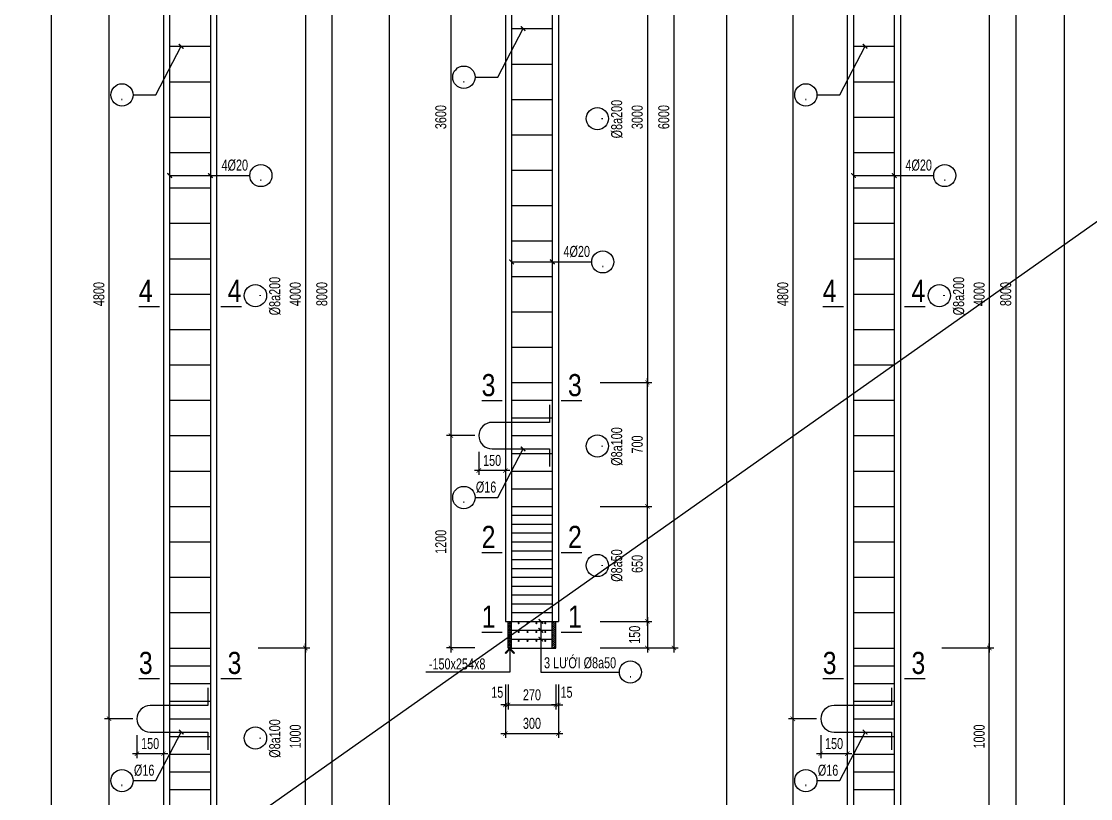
# Model space of a CAD drawing. Extents: x -24357 to 91799, y -17201 to -2351.
# Drawn here: x 31722 to 37761, y -11265 to -6873 of the extents above; entities that cross this region are included whole.
import ezdxf
from ezdxf.enums import TextEntityAlignment as Align

# ---------------------------------------------------------------- set-up
doc = ezdxf.new("R2010")
doc.units = 0
doc.header["$LTSCALE"] = 500
doc.header["$MEASUREMENT"] = 0
doc.header["$PDMODE"] = 3
doc.layers.get('0').update_dxf_attribs({"linetype": 'CONTINUOUS'})
doc.layers.get('DEFPOINTS').update_dxf_attribs({"linetype": 'CONTINUOUS'})
for name, color, linetype in [('CDC.02.DIM', 1, 'CONTINUOUS'), ('CDC.03.BORDER', 3, 'CONTINUOUS'), ('CDC.05.STEEL', 4, 'CONTINUOUS'), ('CDC.06.TEXT', 2, 'CONTINUOUS'), ('CDC.10.HATCH', 251, 'CONTINUOUS'), ('CDC.11.NOTE', 8, 'CONTINUOUS'), ('CDC.15.NOPLOT', 87, 'CONTINUOUS')]:
    doc.layers.add(name, color=color, linetype=linetype)
doc.layers.add('KCS_Plotter', color=11, linetype='CONTINUOUS', plot=False)
doc.styles.add('ARIAL', font='arial.ttf', dxfattribs={"width": 0.7})
doc.dimstyles.new('DIM25', dxfattribs={"dimscale": 25, "dimtxt": 2.5, "dimasz": 1, "dimexe": 1, "dimexo": 0, "dimgap": 1, "dimtad": 1, "dimdec": 0, "dimzin": 0, "dimdsep": 46, "dimtxsty": 'ARIAL', "dimblk": 'ARCHTICK', "dimcen": 0, "dimdle": 1, "dimclrd": 1, "dimclre": 1, "dimclrt": 2, "dimadec": 0, "dimazin": 0, "dimtfac": 1, "dimtdec": 0, "dimtix": 1, "dimtmove": 2, "dimatfit": 3, "dimldrblk": 'ARCHTICK', "dimfxl": 1, "dimtolj": 1, "dimtzin": 0, "dimarcsym": 0})

# ---------------------------------------------------------------- blocks, each defined once
blk = doc.blocks.new('_ArchTick')
at = {"color": 0, "linetype": 'ByBlock', "const_width": 0.15}
blk.add_lwpolyline([(-0.5, -0.5), (0.5, 0.5)], dxfattribs=at)
blk = doc.blocks.new('*D87')
at = {"layer": 'CDC.02.DIM', "color": 1, "lineweight": -2, "transparency": 16777216}
for p, q in [((36921.6, -10414.2), (37213.9, -10414.2)), ((37188.9, -11439.2), (37188.9, -10389.2)), ((36921.6, -11414.2), (37213.9, -11414.2))]:
    blk.add_line(p, q, dxfattribs=at)
at = {"layer": 'DEFPOINTS', "color": 0, "transparency": 16777216}
for p in [(36921.6, -10414.2), (37188.9, -10414.2), (36921.6, -11414.2)]:
    blk.add_point(p, dxfattribs=at)
at = {"layer": 'CDC.02.DIM', "color": 1, "lineweight": -2, "transparency": 16777216, "xscale": 25, "yscale": 25, "zscale": 25}
for p, rotation in [((37188.9, -10414.2), 90), ((37188.9, -11414.2), 270)]:
    blk.add_blockref('_ArchTick', p, dxfattribs=dict(at, rotation=rotation))
at = {"layer": 'CDC.02.DIM', "color": 2, "transparency": 16777216, "insert": (37132, -10914.2), "char_height": 62.5, "attachment_point": 5, "rotation": 90, "style": 'ARIAL'}
blk.add_mtext('\\A1;1000', dxfattribs=at)
blk = doc.blocks.new('*D88')
at = {"layer": 'CDC.02.DIM', "color": 1, "lineweight": -2, "transparency": 16777216}
for p, q in [((37188.9, -6389.2), (37188.9, -10439.2)), ((36921.6, -6414.2), (37213.9, -6414.2)), ((36921.6, -10414.2), (37213.9, -10414.2))]:
    blk.add_line(p, q, dxfattribs=at)
at = {"layer": 'DEFPOINTS', "color": 0, "transparency": 16777216}
for p in [(36921.6, -6414.2), (36921.6, -10414.2), (37188.9, -10414.2)]:
    blk.add_point(p, dxfattribs=at)
at = {"layer": 'CDC.02.DIM', "color": 1, "lineweight": -2, "transparency": 16777216, "xscale": 25, "yscale": 25, "zscale": 25}
for p, rotation in [((37188.9, -6414.2), 90), ((37188.9, -10414.2), 270)]:
    blk.add_blockref('_ArchTick', p, dxfattribs=dict(at, rotation=rotation))
at = {"layer": 'CDC.02.DIM', "color": 2, "transparency": 16777216, "insert": (37132, -8414.2), "char_height": 62.5, "attachment_point": 5, "rotation": 90, "style": 'ARIAL'}
blk.add_mtext('\\A1;4000', dxfattribs=at)
blk = doc.blocks.new('*D89')
at = {"layer": 'CDC.02.DIM', "color": 1, "lineweight": -2, "transparency": 16777216}
for p, q in [((37338.8, -4389.2), (37338.8, -12439.2)), ((36921.6, -4414.2), (37363.8, -4414.2)), ((36921.6, -12414.2), (37363.8, -12414.2))]:
    blk.add_line(p, q, dxfattribs=at)
at = {"layer": 'DEFPOINTS', "color": 0, "transparency": 16777216}
for p in [(36921.6, -4414.2), (36921.6, -12414.2), (37338.8, -12414.2)]:
    blk.add_point(p, dxfattribs=at)
at = {"layer": 'CDC.02.DIM', "color": 1, "lineweight": -2, "transparency": 16777216, "xscale": 25, "yscale": 25, "zscale": 25}
for p, rotation in [((37338.8, -4414.2), 90), ((37338.8, -12414.2), 270)]:
    blk.add_blockref('_ArchTick', p, dxfattribs=dict(at, rotation=rotation))
at = {"layer": 'CDC.02.DIM', "color": 2, "transparency": 16777216, "insert": (37281.9, -8414.2), "char_height": 62.5, "attachment_point": 5, "rotation": 90, "style": 'ARIAL'}
blk.add_mtext('\\A1;8000', dxfattribs=at)
blk = doc.blocks.new('*D91')
at = {"layer": 'CDC.02.DIM', "color": 1, "lineweight": -2, "transparency": 16777216}
for p, q in [((36213.8, -6014.2), (36054.5, -6014.2)), ((36079.5, -5989.2), (36079.5, -10839.2)), ((36213.8, -10814.2), (36054.5, -10814.2))]:
    blk.add_line(p, q, dxfattribs=at)
at = {"layer": 'DEFPOINTS', "color": 0, "transparency": 16777216}
for p in [(36213.8, -6014.2), (36079.5, -10814.2), (36213.8, -10814.2)]:
    blk.add_point(p, dxfattribs=at)
at = {"layer": 'CDC.02.DIM', "color": 1, "lineweight": -2, "transparency": 16777216, "xscale": 25, "yscale": 25, "zscale": 25}
for p, rotation in [((36079.5, -6014.2), 90), ((36079.5, -10814.2), 270)]:
    blk.add_blockref('_ArchTick', p, dxfattribs=dict(at, rotation=rotation))
at = {"layer": 'CDC.02.DIM', "color": 2, "transparency": 16777216, "insert": (36022.6, -8414.2), "char_height": 62.5, "attachment_point": 5, "rotation": 90, "style": 'ARIAL'}
blk.add_mtext('\\A1;4800', dxfattribs=at)
blk = doc.blocks.new('*D92')
at = {"layer": 'CDC.02.DIM', "color": 1, "lineweight": -2, "transparency": 16777216}
for p, q in [((36079.5, -10789.2), (36079.5, -12439.2)), ((36213.8, -10814.2), (36054.5, -10814.2)), ((36213.8, -12414.2), (36054.5, -12414.2))]:
    blk.add_line(p, q, dxfattribs=at)
at = {"layer": 'DEFPOINTS', "color": 0, "transparency": 16777216}
for p in [(36213.8, -10814.2), (36079.5, -12414.2), (36213.8, -12414.2)]:
    blk.add_point(p, dxfattribs=at)
at = {"layer": 'CDC.02.DIM', "color": 1, "lineweight": -2, "transparency": 16777216, "xscale": 25, "yscale": 25, "zscale": 25}
for p, rotation in [((36079.5, -10814.2), 90), ((36079.5, -12414.2), 270)]:
    blk.add_blockref('_ArchTick', p, dxfattribs=dict(at, rotation=rotation))
at = {"layer": 'CDC.02.DIM', "color": 2, "transparency": 16777216, "insert": (36022.6, -11614.2), "char_height": 62.5, "attachment_point": 5, "rotation": 90, "style": 'ARIAL'}
blk.add_mtext('\\A1;1600', dxfattribs=at)
blk = doc.blocks.new('*D102')
at = {"layer": 'CDC.02.DIM', "color": 1, "lineweight": -2, "transparency": 16777216}
for p, q in [((33059.2, -10414.2), (33351.4, -10414.2)), ((33326.4, -11439.2), (33326.4, -10389.2)), ((33059.2, -11414.2), (33351.4, -11414.2))]:
    blk.add_line(p, q, dxfattribs=at)
at = {"layer": 'DEFPOINTS', "color": 0, "transparency": 16777216}
for p in [(33059.2, -10414.2), (33326.4, -10414.2), (33059.2, -11414.2)]:
    blk.add_point(p, dxfattribs=at)
at = {"layer": 'CDC.02.DIM', "color": 1, "lineweight": -2, "transparency": 16777216, "xscale": 25, "yscale": 25, "zscale": 25}
for p, rotation in [((33326.4, -10414.2), 90), ((33326.4, -11414.2), 270)]:
    blk.add_blockref('_ArchTick', p, dxfattribs=dict(at, rotation=rotation))
at = {"layer": 'CDC.02.DIM', "color": 2, "transparency": 16777216, "insert": (33269.5, -10914.2), "char_height": 62.5, "attachment_point": 5, "rotation": 90, "style": 'ARIAL'}
blk.add_mtext('\\A1;1000', dxfattribs=at)
blk = doc.blocks.new('*D104')
at = {"layer": 'CDC.02.DIM', "color": 1, "lineweight": -2, "transparency": 16777216}
for p, q in [((33326.4, -6389.2), (33326.4, -10439.2)), ((33059.2, -6414.2), (33351.4, -6414.2)), ((33059.2, -10414.2), (33351.4, -10414.2))]:
    blk.add_line(p, q, dxfattribs=at)
at = {"layer": 'DEFPOINTS', "color": 0, "transparency": 16777216}
for p in [(33059.2, -6414.2), (33059.2, -10414.2), (33326.4, -10414.2)]:
    blk.add_point(p, dxfattribs=at)
at = {"layer": 'CDC.02.DIM', "color": 1, "lineweight": -2, "transparency": 16777216, "xscale": 25, "yscale": 25, "zscale": 25}
for p, rotation in [((33326.4, -6414.2), 90), ((33326.4, -10414.2), 270)]:
    blk.add_blockref('_ArchTick', p, dxfattribs=dict(at, rotation=rotation))
at = {"layer": 'CDC.02.DIM', "color": 2, "transparency": 16777216, "insert": (33269.5, -8414.2), "char_height": 62.5, "attachment_point": 5, "rotation": 90, "style": 'ARIAL'}
blk.add_mtext('\\A1;4000', dxfattribs=at)
blk = doc.blocks.new('*D105')
at = {"layer": 'CDC.02.DIM', "color": 1, "lineweight": -2, "transparency": 16777216}
for p, q in [((33476.3, -4389.2), (33476.3, -12439.2)), ((33059.2, -4414.2), (33501.3, -4414.2)), ((33059.2, -12414.2), (33501.3, -12414.2))]:
    blk.add_line(p, q, dxfattribs=at)
at = {"layer": 'DEFPOINTS', "color": 0, "transparency": 16777216}
for p in [(33059.2, -4414.2), (33059.2, -12414.2), (33476.3, -12414.2)]:
    blk.add_point(p, dxfattribs=at)
at = {"layer": 'CDC.02.DIM', "color": 1, "lineweight": -2, "transparency": 16777216, "xscale": 25, "yscale": 25, "zscale": 25}
for p, rotation in [((33476.3, -4414.2), 90), ((33476.3, -12414.2), 270)]:
    blk.add_blockref('_ArchTick', p, dxfattribs=dict(at, rotation=rotation))
at = {"layer": 'CDC.02.DIM', "color": 2, "transparency": 16777216, "insert": (33419.4, -8414.2), "char_height": 62.5, "attachment_point": 5, "rotation": 90, "style": 'ARIAL'}
blk.add_mtext('\\A1;8000', dxfattribs=at)
blk = doc.blocks.new('*D111')
at = {"layer": 'CDC.02.DIM', "color": 1, "lineweight": -2, "transparency": 16777216}
for p, q in [((32351.3, -6014.2), (32192.1, -6014.2)), ((32217.1, -5989.2), (32217.1, -10839.2)), ((32351.3, -10814.2), (32192.1, -10814.2))]:
    blk.add_line(p, q, dxfattribs=at)
at = {"layer": 'DEFPOINTS', "color": 0, "transparency": 16777216}
for p in [(32351.3, -6014.2), (32217.1, -10814.2), (32351.3, -10814.2)]:
    blk.add_point(p, dxfattribs=at)
at = {"layer": 'CDC.02.DIM', "color": 1, "lineweight": -2, "transparency": 16777216, "xscale": 25, "yscale": 25, "zscale": 25}
for p, rotation in [((32217.1, -6014.2), 90), ((32217.1, -10814.2), 270)]:
    blk.add_blockref('_ArchTick', p, dxfattribs=dict(at, rotation=rotation))
at = {"layer": 'CDC.02.DIM', "color": 2, "transparency": 16777216, "insert": (32160.2, -8414.2), "char_height": 62.5, "attachment_point": 5, "rotation": 90, "style": 'ARIAL'}
blk.add_mtext('\\A1;4800', dxfattribs=at)
blk = doc.blocks.new('*D112')
at = {"layer": 'CDC.02.DIM', "color": 1, "lineweight": -2, "transparency": 16777216}
for p, q in [((32217.1, -10789.2), (32217.1, -12439.2)), ((32351.3, -10814.2), (32192.1, -10814.2)), ((32351.3, -12414.2), (32192.1, -12414.2))]:
    blk.add_line(p, q, dxfattribs=at)
at = {"layer": 'DEFPOINTS', "color": 0, "transparency": 16777216}
for p in [(32351.3, -10814.2), (32217.1, -12414.2), (32351.3, -12414.2)]:
    blk.add_point(p, dxfattribs=at)
at = {"layer": 'CDC.02.DIM', "color": 1, "lineweight": -2, "transparency": 16777216, "xscale": 25, "yscale": 25, "zscale": 25}
for p, rotation in [((32217.1, -10814.2), 90), ((32217.1, -12414.2), 270)]:
    blk.add_blockref('_ArchTick', p, dxfattribs=dict(at, rotation=rotation))
at = {"layer": 'CDC.02.DIM', "color": 2, "transparency": 16777216, "insert": (32160.2, -11614.2), "char_height": 62.5, "attachment_point": 5, "rotation": 90, "style": 'ARIAL'}
blk.add_mtext('\\A1;1600', dxfattribs=at)
blk = doc.blocks.new('*D116')
at = {"layer": 'CDC.02.DIM', "color": 1, "lineweight": -2, "transparency": 16777216}
for p, q in [((34990.4, -10264.2), (35282.7, -10264.2)), ((35257.7, -10239.2), (35257.7, -10439.2)), ((34990.4, -10414.2), (35282.7, -10414.2))]:
    blk.add_line(p, q, dxfattribs=at)
at = {"layer": 'DEFPOINTS', "color": 0, "transparency": 16777216}
for p in [(34990.4, -10264.2), (34990.4, -10414.2), (35257.7, -10414.2)]:
    blk.add_point(p, dxfattribs=at)
at = {"layer": 'CDC.02.DIM', "color": 1, "lineweight": -2, "transparency": 16777216, "xscale": 25, "yscale": 25, "zscale": 25}
for p, rotation in [((35257.7, -10264.2), 90), ((35257.7, -10414.2), 270)]:
    blk.add_blockref('_ArchTick', p, dxfattribs=dict(at, rotation=rotation))
at = {"layer": 'CDC.02.DIM', "color": 2, "transparency": 16777216, "insert": (35186.2, -10339.2), "char_height": 62.5, "attachment_point": 5, "rotation": 90, "style": 'ARIAL'}
blk.add_mtext('\\A1;150', dxfattribs=at)
blk = doc.blocks.new('*D117')
at = {"layer": 'CDC.02.DIM', "color": 1, "lineweight": -2, "transparency": 16777216}
for p, q in [((34990.4, -5914.2), (35282.7, -5914.2)), ((35257.7, -5889.2), (35257.7, -8939.2)), ((34990.4, -8914.2), (35282.7, -8914.2))]:
    blk.add_line(p, q, dxfattribs=at)
at = {"layer": 'DEFPOINTS', "color": 0, "transparency": 16777216}
for p in [(34990.4, -5914.2), (34990.4, -8914.2), (35257.7, -8914.2)]:
    blk.add_point(p, dxfattribs=at)
at = {"layer": 'CDC.02.DIM', "color": 1, "lineweight": -2, "transparency": 16777216, "xscale": 25, "yscale": 25, "zscale": 25}
for p, rotation in [((35257.7, -5914.2), 90), ((35257.7, -8914.2), 270)]:
    blk.add_blockref('_ArchTick', p, dxfattribs=dict(at, rotation=rotation))
at = {"layer": 'CDC.02.DIM', "color": 2, "transparency": 16777216, "insert": (35200.7, -7414.2), "char_height": 62.5, "attachment_point": 5, "rotation": 90, "style": 'ARIAL'}
blk.add_mtext('\\A1;3000', dxfattribs=at)
blk = doc.blocks.new('*D118')
at = {"layer": 'CDC.02.DIM', "color": 1, "lineweight": -2, "transparency": 16777216}
for p, q in [((35407.6, -4389.2), (35407.6, -10439.2)), ((34990.4, -4414.2), (35432.6, -4414.2)), ((34990.4, -10414.2), (35432.6, -10414.2))]:
    blk.add_line(p, q, dxfattribs=at)
at = {"layer": 'DEFPOINTS', "color": 0, "transparency": 16777216}
for p in [(34990.4, -4414.2), (34990.4, -10414.2), (35407.6, -10414.2)]:
    blk.add_point(p, dxfattribs=at)
at = {"layer": 'CDC.02.DIM', "color": 1, "lineweight": -2, "transparency": 16777216, "xscale": 25, "yscale": 25, "zscale": 25}
for p, rotation in [((35407.6, -4414.2), 90), ((35407.6, -10414.2), 270)]:
    blk.add_blockref('_ArchTick', p, dxfattribs=dict(at, rotation=rotation))
at = {"layer": 'CDC.02.DIM', "color": 2, "transparency": 16777216, "insert": (35350.7, -7414.2), "char_height": 62.5, "attachment_point": 5, "rotation": 90, "style": 'ARIAL'}
blk.add_mtext('\\A1;6000', dxfattribs=at)
blk = doc.blocks.new('*D119')
at = {"layer": 'CDC.02.DIM', "color": 1, "lineweight": -2, "transparency": 16777216}
for p, q in [((34455.9, -10620.3), (34455.9, -10761.1)), ((34470.9, -10620.3), (34470.9, -10761.1)), ((34455.9, -10736.1), (34430.9, -10736.1)), ((34455.9, -10736.1), (34470.9, -10736.1)), ((34470.9, -10736.1), (34495.9, -10736.1))]:
    blk.add_line(p, q, dxfattribs=at)
at = {"layer": 'DEFPOINTS', "color": 0, "transparency": 16777216}
for p in [(34455.9, -10620.3), (34470.9, -10620.3), (34470.9, -10736.1)]:
    blk.add_point(p, dxfattribs=at)
at = {"layer": 'CDC.02.DIM', "color": 1, "lineweight": -2, "transparency": 16777216, "xscale": 25, "yscale": 25, "zscale": 25}
blk.add_blockref('_ArchTick', (34455.9, -10736.1), dxfattribs=at)
at = {"layer": 'CDC.02.DIM', "color": 1, "lineweight": -2, "transparency": 16777216, "xscale": 25, "yscale": 25, "zscale": 25, "rotation": 180}
blk.add_blockref('_ArchTick', (34470.9, -10736.1), dxfattribs=at)
at = {"layer": 'CDC.02.DIM', "color": 2, "transparency": 16777216, "insert": (34410, -10664.6), "char_height": 62.5, "attachment_point": 5, "style": 'ARIAL'}
blk.add_mtext('\\A1;15', dxfattribs=at)
blk = doc.blocks.new('*D120')
at = {"layer": 'CDC.02.DIM', "color": 1, "lineweight": -2, "transparency": 16777216}
for p, q in [((34470.9, -10620.3), (34470.9, -10761.1)), ((34740.9, -10620.3), (34740.9, -10761.1)), ((34445.9, -10736.1), (34765.9, -10736.1))]:
    blk.add_line(p, q, dxfattribs=at)
at = {"layer": 'DEFPOINTS', "color": 0, "transparency": 16777216}
for p in [(34470.9, -10620.3), (34740.9, -10620.3), (34740.9, -10736.1)]:
    blk.add_point(p, dxfattribs=at)
at = {"layer": 'CDC.02.DIM', "color": 1, "lineweight": -2, "transparency": 16777216, "xscale": 25, "yscale": 25, "zscale": 25, "rotation": 180}
blk.add_blockref('_ArchTick', (34470.9, -10736.1), dxfattribs=at)
at = {"layer": 'CDC.02.DIM', "color": 1, "lineweight": -2, "transparency": 16777216, "xscale": 25, "yscale": 25, "zscale": 25}
blk.add_blockref('_ArchTick', (34740.9, -10736.1), dxfattribs=at)
at = {"layer": 'CDC.02.DIM', "color": 2, "transparency": 16777216, "insert": (34605.9, -10679.2), "char_height": 62.5, "attachment_point": 5, "style": 'ARIAL'}
blk.add_mtext('\\A1;270', dxfattribs=at)
blk = doc.blocks.new('*D121')
at = {"layer": 'CDC.02.DIM', "color": 1, "lineweight": -2, "transparency": 16777216}
for p, q in [((34740.9, -10620.3), (34740.9, -10761.1)), ((34755.9, -10620.3), (34755.9, -10761.1)), ((34740.9, -10736.1), (34715.9, -10736.1)), ((34740.9, -10736.1), (34755.9, -10736.1)), ((34755.9, -10736.1), (34780.9, -10736.1))]:
    blk.add_line(p, q, dxfattribs=at)
at = {"layer": 'DEFPOINTS', "color": 0, "transparency": 16777216}
for p in [(34740.9, -10620.3), (34755.9, -10620.3), (34755.9, -10736.1)]:
    blk.add_point(p, dxfattribs=at)
at = {"layer": 'CDC.02.DIM', "color": 1, "lineweight": -2, "transparency": 16777216, "xscale": 25, "yscale": 25, "zscale": 25}
blk.add_blockref('_ArchTick', (34740.9, -10736.1), dxfattribs=at)
at = {"layer": 'CDC.02.DIM', "color": 1, "lineweight": -2, "transparency": 16777216, "xscale": 25, "yscale": 25, "zscale": 25, "rotation": 180}
blk.add_blockref('_ArchTick', (34755.9, -10736.1), dxfattribs=at)
at = {"layer": 'CDC.02.DIM', "color": 2, "transparency": 16777216, "insert": (34801.1, -10664.6), "char_height": 62.5, "attachment_point": 5, "style": 'ARIAL'}
blk.add_mtext('\\A1;15', dxfattribs=at)
blk = doc.blocks.new('*D122')
at = {"layer": 'CDC.02.DIM', "color": 1, "lineweight": -2, "transparency": 16777216}
for p, q in [((34455.9, -10620.3), (34455.9, -10922.3)), ((34755.9, -10620.3), (34755.9, -10922.3)), ((34430.9, -10897.3), (34780.9, -10897.3))]:
    blk.add_line(p, q, dxfattribs=at)
at = {"layer": 'DEFPOINTS', "color": 0, "transparency": 16777216}
for p in [(34455.9, -10620.3), (34755.9, -10620.3), (34755.9, -10897.3)]:
    blk.add_point(p, dxfattribs=at)
at = {"layer": 'CDC.02.DIM', "color": 1, "lineweight": -2, "transparency": 16777216, "xscale": 25, "yscale": 25, "zscale": 25, "rotation": 180}
blk.add_blockref('_ArchTick', (34455.9, -10897.3), dxfattribs=at)
at = {"layer": 'CDC.02.DIM', "color": 1, "lineweight": -2, "transparency": 16777216, "xscale": 25, "yscale": 25, "zscale": 25}
blk.add_blockref('_ArchTick', (34755.9, -10897.3), dxfattribs=at)
at = {"layer": 'CDC.02.DIM', "color": 2, "transparency": 16777216, "insert": (34605.9, -10840.3), "char_height": 62.5, "attachment_point": 5, "style": 'ARIAL'}
blk.add_mtext('\\A1;300', dxfattribs=at)
blk = doc.blocks.new('*D124')
at = {"layer": 'CDC.02.DIM', "color": 1, "lineweight": -2, "transparency": 16777216}
for p, q in [((34282.5, -5614.2), (34123.3, -5614.2)), ((34148.3, -5589.2), (34148.3, -9239.2)), ((34282.5, -9214.2), (34123.3, -9214.2))]:
    blk.add_line(p, q, dxfattribs=at)
at = {"layer": 'DEFPOINTS', "color": 0, "transparency": 16777216}
for p in [(34282.5, -5614.2), (34148.3, -9214.2), (34282.5, -9214.2)]:
    blk.add_point(p, dxfattribs=at)
at = {"layer": 'CDC.02.DIM', "color": 1, "lineweight": -2, "transparency": 16777216, "xscale": 25, "yscale": 25, "zscale": 25}
for p, rotation in [((34148.3, -5614.2), 90), ((34148.3, -9214.2), 270)]:
    blk.add_blockref('_ArchTick', p, dxfattribs=dict(at, rotation=rotation))
at = {"layer": 'CDC.02.DIM', "color": 2, "transparency": 16777216, "insert": (34091.4, -7414.2), "char_height": 62.5, "attachment_point": 5, "rotation": 90, "style": 'ARIAL'}
blk.add_mtext('\\A1;3600', dxfattribs=at)
blk = doc.blocks.new('*D125')
at = {"layer": 'CDC.02.DIM', "color": 1, "lineweight": -2, "transparency": 16777216}
for p, q in [((34282.5, -9214.2), (34123.3, -9214.2)), ((34148.3, -9189.2), (34148.3, -10439.2)), ((34282.5, -10414.2), (34123.3, -10414.2))]:
    blk.add_line(p, q, dxfattribs=at)
at = {"layer": 'DEFPOINTS', "color": 0, "transparency": 16777216}
for p in [(34282.5, -9214.2), (34148.3, -10414.2), (34282.5, -10414.2)]:
    blk.add_point(p, dxfattribs=at)
at = {"layer": 'CDC.02.DIM', "color": 1, "lineweight": -2, "transparency": 16777216, "xscale": 25, "yscale": 25, "zscale": 25}
for p, rotation in [((34148.3, -9214.2), 90), ((34148.3, -10414.2), 270)]:
    blk.add_blockref('_ArchTick', p, dxfattribs=dict(at, rotation=rotation))
at = {"layer": 'CDC.02.DIM', "color": 2, "transparency": 16777216, "insert": (34091.4, -9814.2), "char_height": 62.5, "attachment_point": 5, "rotation": 90, "style": 'ARIAL'}
blk.add_mtext('\\A1;1200', dxfattribs=at)
blk = doc.blocks.new('*D126')
at = {"layer": 'CDC.02.DIM', "color": 1, "lineweight": -2, "transparency": 16777216}
for p, q in [((35257.7, -10289.2), (35257.7, -9589.2)), ((34990.4, -9614.2), (35282.7, -9614.2)), ((34990.4, -10264.2), (35282.7, -10264.2))]:
    blk.add_line(p, q, dxfattribs=at)
at = {"layer": 'DEFPOINTS', "color": 0, "transparency": 16777216}
for p in [(34990.4, -9614.2), (35257.7, -9614.2), (34990.4, -10264.2)]:
    blk.add_point(p, dxfattribs=at)
at = {"layer": 'CDC.02.DIM', "color": 1, "lineweight": -2, "transparency": 16777216, "xscale": 25, "yscale": 25, "zscale": 25}
for p, rotation in [((35257.7, -9614.2), 90), ((35257.7, -10264.2), 270)]:
    blk.add_blockref('_ArchTick', p, dxfattribs=dict(at, rotation=rotation))
at = {"layer": 'CDC.02.DIM', "color": 2, "transparency": 16777216, "insert": (35200.7, -9939.2), "char_height": 62.5, "attachment_point": 5, "rotation": 90, "style": 'ARIAL'}
blk.add_mtext('\\A1;650', dxfattribs=at)
blk = doc.blocks.new('*D127')
at = {"layer": 'CDC.02.DIM', "color": 1, "lineweight": -2, "transparency": 16777216}
for p, q in [((34990.4, -8914.2), (35282.7, -8914.2)), ((35257.7, -9639.2), (35257.7, -8889.2)), ((34990.4, -9614.2), (35282.7, -9614.2))]:
    blk.add_line(p, q, dxfattribs=at)
at = {"layer": 'DEFPOINTS', "color": 0, "transparency": 16777216}
for p in [(34990.4, -8914.2), (35257.7, -8914.2), (34990.4, -9614.2)]:
    blk.add_point(p, dxfattribs=at)
at = {"layer": 'CDC.02.DIM', "color": 1, "lineweight": -2, "transparency": 16777216, "xscale": 25, "yscale": 25, "zscale": 25}
for p, rotation in [((35257.7, -8914.2), 90), ((35257.7, -9614.2), 270)]:
    blk.add_blockref('_ArchTick', p, dxfattribs=dict(at, rotation=rotation))
at = {"layer": 'CDC.02.DIM', "color": 2, "transparency": 16777216, "insert": (35200.7, -9264.2), "char_height": 62.5, "attachment_point": 5, "rotation": 90, "style": 'ARIAL'}
blk.add_mtext('\\A1;700', dxfattribs=at)
blk = doc.blocks.new('*D635')
at = {"layer": 'CDC.15.NOPLOT', "color": 1, "lineweight": -2, "transparency": 16777216}
for p, q in [((36237.1, -10906.4), (36237.1, -11036.6)), ((36387.1, -10906.4), (36387.1, -11036.6)), ((36412.1, -11011.6), (36212.1, -11011.6))]:
    blk.add_line(p, q, dxfattribs=at)
at = {"layer": 'DEFPOINTS', "color": 0, "transparency": 16777216}
for p in [(36237.1, -10906.4), (36387.1, -10906.4), (36237.1, -11011.6)]:
    blk.add_point(p, dxfattribs=at)
at = {"layer": 'CDC.15.NOPLOT', "color": 1, "lineweight": -2, "transparency": 16777216, "xscale": 25, "yscale": 25, "zscale": 25, "rotation": 180}
blk.add_blockref('_ArchTick', (36237.1, -11011.6), dxfattribs=at)
at = {"layer": 'CDC.15.NOPLOT', "color": 1, "lineweight": -2, "transparency": 16777216, "xscale": 25, "yscale": 25, "zscale": 25}
blk.add_blockref('_ArchTick', (36387.1, -11011.6), dxfattribs=at)
at = {"layer": 'CDC.15.NOPLOT', "color": 2, "transparency": 16777216, "insert": (36312.1, -10954.7), "char_height": 62.5, "attachment_point": 5, "style": 'ARIAL'}
blk.add_mtext('\\A1;150', dxfattribs=at)
blk = doc.blocks.new('*D636')
at = {"layer": 'CDC.15.NOPLOT', "color": 1, "lineweight": -2, "transparency": 16777216}
for p, q in [((34305.9, -9306.4), (34305.9, -9436.6)), ((34455.9, -9306.4), (34455.9, -9436.6)), ((34480.9, -9411.6), (34280.9, -9411.6))]:
    blk.add_line(p, q, dxfattribs=at)
at = {"layer": 'DEFPOINTS', "color": 0, "transparency": 16777216}
for p in [(34305.9, -9306.4), (34455.9, -9306.4), (34305.9, -9411.6)]:
    blk.add_point(p, dxfattribs=at)
at = {"layer": 'CDC.15.NOPLOT', "color": 1, "lineweight": -2, "transparency": 16777216, "xscale": 25, "yscale": 25, "zscale": 25, "rotation": 180}
blk.add_blockref('_ArchTick', (34305.9, -9411.6), dxfattribs=at)
at = {"layer": 'CDC.15.NOPLOT', "color": 1, "lineweight": -2, "transparency": 16777216, "xscale": 25, "yscale": 25, "zscale": 25}
blk.add_blockref('_ArchTick', (34455.9, -9411.6), dxfattribs=at)
at = {"layer": 'CDC.15.NOPLOT', "color": 2, "transparency": 16777216, "insert": (34380.9, -9354.7), "char_height": 62.5, "attachment_point": 5, "style": 'ARIAL'}
blk.add_mtext('\\A1;150', dxfattribs=at)
blk = doc.blocks.new('*D637')
at = {"layer": 'CDC.15.NOPLOT', "color": 1, "lineweight": -2, "transparency": 16777216}
for p, q in [((32374.6, -10906.4), (32374.6, -11036.6)), ((32524.6, -10906.4), (32524.6, -11036.6)), ((32549.6, -11011.6), (32349.6, -11011.6))]:
    blk.add_line(p, q, dxfattribs=at)
at = {"layer": 'DEFPOINTS', "color": 0, "transparency": 16777216}
for p in [(32374.6, -10906.4), (32524.6, -10906.4), (32374.6, -11011.6)]:
    blk.add_point(p, dxfattribs=at)
at = {"layer": 'CDC.15.NOPLOT', "color": 1, "lineweight": -2, "transparency": 16777216, "xscale": 25, "yscale": 25, "zscale": 25, "rotation": 180}
blk.add_blockref('_ArchTick', (32374.6, -11011.6), dxfattribs=at)
at = {"layer": 'CDC.15.NOPLOT', "color": 1, "lineweight": -2, "transparency": 16777216, "xscale": 25, "yscale": 25, "zscale": 25}
blk.add_blockref('_ArchTick', (32524.6, -11011.6), dxfattribs=at)
at = {"layer": 'CDC.15.NOPLOT', "color": 2, "transparency": 16777216, "insert": (32449.6, -10954.7), "char_height": 62.5, "attachment_point": 5, "style": 'ARIAL'}
blk.add_mtext('\\A1;150', dxfattribs=at)

msp = doc.modelspace()

# ---------------------------------------------------------------- hatches: boundary and pattern name
at = {"layer": 'CDC.10.HATCH'}
h = msp.add_hatch(dxfattribs=at)
h.set_pattern_fill('ANSI31', color=256, scale=60, style=0)
h.set_pattern_definition([(45, (-82065.599, -159240.184), (-5.30330086, 5.30330086), [])])
h.paths.add_polyline_path([(34490.86, -10264.24), (34470.86, -10264.24), (34470.86, -10414.24), (34490.86, -10414.24)])
h = msp.add_hatch(dxfattribs=at)
h.set_pattern_fill('ANSI31', color=256, scale=60, style=0)
h.set_pattern_definition([(45, (-82165.599, -159240.184), (-5.30330086, 5.30330086), [])])
h.paths.add_polyline_path([(34740.86, -10264.24), (34720.86, -10264.24), (34720.86, -10414.24), (34740.86, -10414.24)])

# ---------------------------------------------------------------- linework, layer by layer
at = {"layer": 'CDC.03.BORDER'}
for p, q in [((33798.68, -3598.9), (33798.68, -13550.39)), ((35704.91, -3598.9), (35704.91, -13550.39)), ((32524.63, -4564.24), (32524.63, -12264.24)), ((32824.63, -4564.24), (32824.63, -12264.24)), ((34455.86, -4564.24), (34455.86, -10264.24)), ((34755.86, -4564.24), (34755.86, -10264.24)), ((36387.09, -4564.24), (36387.09, -12114.24)), ((36687.09, -4564.24), (36687.09, -12114.24)), ((34455.86, -10264.24), (34490.86, -10264.24)), ((34470.86, -10414.24), (34470.86, -10264.24)), ((34490.86, -10414.24), (34490.86, -10264.24)), ((34720.86, -10264.24), (34755.86, -10264.24)), ((34720.86, -10414.24), (34720.86, -10264.24)), ((34740.86, -10414.24), (34740.86, -10264.24)), ((34470.86, -10414.24), (34740.86, -10414.24))]:
    msp.add_line(p, q, dxfattribs=at)
msp.add_lwpolyline([(31892.45, -3138.9), (37611.14, -3138.9), (37611.14, -13550.39), (31892.45, -13550.39)], close=True, dxfattribs=at)
at = {"layer": 'CDC.05.STEEL'}
for p, q in [((32559.63, -4564.24), (32559.63, -12264.24)), ((32789.63, -4564.24), (32789.63, -12264.24)), ((34490.86, -4564.24), (34490.86, -10264.24)), ((34720.86, -4564.24), (34720.86, -10264.24)), ((36422.09, -4564.24), (36422.09, -12106.31)), ((36652.09, -4564.24), (36652.09, -12106.31)), ((34490.86, -6914.24), (34720.86, -6914.24)), ((32559.63, -7014.24), (32789.63, -7014.24)), ((36422.09, -7014.24), (36652.09, -7014.24)), ((34490.86, -7114.24), (34720.86, -7114.24)), ((32559.63, -7214.24), (32789.63, -7214.24)), ((36422.09, -7214.24), (36652.09, -7214.24)), ((34490.86, -7314.24), (34720.86, -7314.24)), ((32559.63, -7414.24), (32789.63, -7414.24)), ((36422.09, -7414.24), (36652.09, -7414.24)), ((34490.86, -7514.24), (34720.86, -7514.24)), ((32559.63, -7614.24), (32789.63, -7614.24)), ((36422.09, -7614.24), (36652.09, -7614.24)), ((34490.86, -7714.24), (34720.86, -7714.24)), ((32559.63, -7814.24), (32789.63, -7814.24)), ((36422.09, -7814.24), (36652.09, -7814.24)), ((34490.86, -7914.24), (34720.86, -7914.24)), ((32559.63, -8014.24), (32789.63, -8014.24)), ((36422.09, -8014.24), (36652.09, -8014.24)), ((34490.86, -8114.24), (34720.86, -8114.24)), ((32559.63, -8214.24), (32789.63, -8214.24)), ((36422.09, -8214.24), (36652.09, -8214.24)), ((34490.86, -8314.24), (34720.86, -8314.24)), ((32559.63, -8414.24), (32789.63, -8414.24)), ((36422.09, -8414.24), (36652.09, -8414.24)), ((34490.86, -8514.24), (34720.86, -8514.24)), ((32559.63, -8614.24), (32789.63, -8614.24)), ((36422.09, -8614.24), (36652.09, -8614.24)), ((34490.86, -8714.24), (34720.86, -8714.24)), ((32559.63, -8814.24), (32789.63, -8814.24)), ((36422.09, -8814.24), (36652.09, -8814.24)), ((34490.86, -8914.24), (34720.86, -8914.24)), ((32559.63, -9014.24), (32789.63, -9014.24)), ((34490.86, -9014.24), (34720.86, -9014.24)), ((36422.09, -9014.24), (36652.09, -9014.24)), ((34490.86, -9114.24), (34720.86, -9114.24)), ((32559.63, -9214.24), (32789.63, -9214.24)), ((34490.86, -9214.24), (34720.86, -9214.24)), ((36422.09, -9214.24), (36652.09, -9214.24)), ((34490.86, -9314.24), (34720.86, -9314.24)), ((32559.63, -9414.24), (32789.63, -9414.24)), ((34490.86, -9414.24), (34720.86, -9414.24)), ((36422.09, -9414.24), (36652.09, -9414.24)), ((34490.86, -9514.24), (34720.86, -9514.24)), ((32559.63, -9614.24), (32789.63, -9614.24)), ((34490.86, -9614.24), (34720.86, -9614.24)), ((36422.09, -9614.24), (36652.09, -9614.24)), ((34490.86, -9664.24), (34720.86, -9664.24)), ((34490.86, -9714.24), (34720.86, -9714.24)), ((34490.86, -9764.24), (34720.86, -9764.24)), ((32559.63, -9814.24), (32789.63, -9814.24)), ((34490.86, -9814.24), (34720.86, -9814.24)), ((36422.09, -9814.24), (36652.09, -9814.24)), ((34490.86, -9864.24), (34720.86, -9864.24)), ((34490.86, -9914.24), (34720.86, -9914.24)), ((32559.63, -10014.24), (32789.63, -10014.24)), ((34490.86, -9964.24), (34720.86, -9964.24)), ((34490.86, -10014.24), (34720.86, -10014.24)), ((36422.09, -10014.24), (36652.09, -10014.24)), ((34490.86, -10064.24), (34720.86, -10064.24)), ((34490.86, -10114.24), (34720.86, -10114.24)), ((34490.86, -10164.24), (34720.86, -10164.24)), ((32559.63, -10214.24), (32789.63, -10214.24)), ((34485.86, -10264.24), (34725.86, -10264.24)), ((34490.86, -10214.24), (34720.86, -10214.24)), ((34490.86, -10264.24), (34720.86, -10264.24)), ((36422.09, -10214.24), (36652.09, -10214.24)), ((34490.86, -10314.24), (34720.86, -10314.24)), ((34490.86, -10364.24), (34720.86, -10364.24)), ((32559.63, -10414.24), (32789.63, -10414.24)), ((36422.09, -10414.24), (36652.09, -10414.24)), ((32559.63, -10514.24), (32789.63, -10514.24)), ((36422.09, -10514.24), (36652.09, -10514.24)), ((32559.63, -10614.24), (32789.63, -10614.24)), ((36422.09, -10614.24), (36652.09, -10614.24)), ((32559.63, -10714.24), (32789.63, -10714.24)), ((36422.09, -10714.24), (36652.09, -10714.24)), ((32559.63, -10814.24), (32789.63, -10814.24)), ((36422.09, -10814.24), (36652.09, -10814.24)), ((32559.63, -10914.24), (32789.63, -10914.24)), ((36422.09, -10914.24), (36652.09, -10914.24)), ((32559.63, -11014.24), (32789.63, -11014.24)), ((36422.09, -11014.24), (36652.09, -11014.24)), ((32559.63, -11114.24), (32789.63, -11114.24)), ((36422.09, -11114.24), (36652.09, -11114.24)), ((32559.63, -11214.24), (32789.63, -11214.24)), ((36422.09, -11214.24), (36652.09, -11214.24))]:
    msp.add_line(p, q, dxfattribs=at)
for points in [[(34705.86, -9039.24), (34705.86, -9139.24), (34380.86, -9139.24, 0.4142136), (34305.86, -9214.24), (34305.86, -9214.24, 0.4142136), (34380.86, -9289.24), (34705.86, -9289.24), (34705.86, -9389.24)], [(32774.63, -10639.24), (32774.63, -10739.24), (32449.63, -10739.24, 0.4142136), (32374.63, -10814.24), (32374.63, -10814.24, 0.4142136), (32449.63, -10889.24), (32774.63, -10889.24), (32774.63, -10989.24)], [(36637.09, -10639.24), (36637.09, -10739.24), (36312.09, -10739.24, 0.4142136), (36237.09, -10814.24), (36237.09, -10814.24, 0.4142136), (36312.09, -10889.24), (36637.09, -10889.24), (36637.09, -10989.24)]]:
    msp.add_lwpolyline(points, format="xyb", dxfattribs=at)
at = {"layer": 'CDC.05.STEEL', "const_width": 6}
for points in [[(34530.86, -10276.85, -1), (34530.86, -10270.85, -1)], [(34530.86, -10326.85, -1), (34530.86, -10320.85, -1)], [(34580.86, -10276.85, -1), (34580.86, -10270.85, -1)], [(34580.86, -10326.85, -1), (34580.86, -10320.85, -1)], [(34630.86, -10276.85, -1), (34630.86, -10270.85, -1)], [(34630.86, -10326.85, -1), (34630.86, -10320.85, -1)], [(34680.86, -10276.85, -1), (34680.86, -10270.85, -1)], [(34680.86, -10326.85, -1), (34680.86, -10320.85, -1)], [(34530.86, -10376.85, -1), (34530.86, -10370.85, -1)], [(34580.86, -10376.85, -1), (34580.86, -10370.85, -1)], [(34630.86, -10376.85, -1), (34630.86, -10370.85, -1)], [(34680.86, -10376.85, -1), (34680.86, -10370.85, -1)]]:
    msp.add_lwpolyline(points, format="xyb", close=True, dxfattribs=at)
at = {"layer": 'CDC.11.NOTE'}
for p, q in [((32559.63, -7744.49), (33012.27, -7744.49)), ((36422.09, -7744.49), (36874.73, -7744.49)), ((34490.86, -8232.43), (34943.5, -8232.43))]:
    msp.add_line(p, q, dxfattribs=at)
for points in [[(34284.51, -7188.87), (34412.62, -7188.87), (34556.08, -6914.24)], [(32353.28, -7288.87), (32481.39, -7288.87), (32624.86, -7014.24)], [(36215.74, -7288.87), (36343.85, -7288.87), (36487.31, -7014.24)], [(34284.51, -9563.87), (34412.62, -9563.87), (34556.08, -9289.24)], [(34656.3, -10264.24), (34656.3, -10549.99), (35099.62, -10549.99)], [(34481.3, -10414.24), (34508.03, -10440.97), (34503.57, -10445.43), (34481.3, -10420.54), (34459.02, -10445.43), (34454.57, -10440.97), (34481.3, -10414.24), (34481.3, -10414.24), (34481.3, -10549.99), (34007.13, -10549.99)], [(32353.28, -11163.87), (32481.39, -11163.87), (32624.86, -10889.24)], [(36215.74, -11163.87), (36343.85, -11163.87), (36487.31, -10889.24)]]:
    msp.add_lwpolyline(points, dxfattribs=at)
at = {"layer": 'CDC.11.NOTE', "const_width": 7.5}
for points in [[(34568.95, -6927.12), (34543.21, -6901.37)], [(32637.73, -7027.12), (32611.98, -7001.37)], [(36500.18, -7027.12), (36474.44, -7001.37)], [(32572.51, -7757.36), (32546.76, -7731.62)], [(32802.51, -7757.36), (32776.76, -7731.62)], [(36434.96, -7757.36), (36409.22, -7731.62)], [(36664.96, -7757.36), (36639.22, -7731.62)], [(34503.73, -8245.3), (34477.99, -8219.56)], [(34733.73, -8245.3), (34707.99, -8219.56)], [(34568.95, -9302.12), (34543.21, -9276.37)], [(34669.18, -10277.12), (34643.43, -10251.37)], [(34669.18, -10327.12), (34643.43, -10301.37)], [(34669.18, -10377.12), (34643.43, -10351.37)], [(32637.73, -10902.12), (32611.98, -10876.37)], [(36500.18, -10902.12), (36474.44, -10876.37)]]:
    msp.add_lwpolyline(points, dxfattribs=at)
at = {"layer": 'CDC.11.NOTE'}
for centre, radius in [((34221.51, -7188.87), 63), ((32290.28, -7288.87), 63), ((36152.74, -7288.87), 63), ((34975.33, -7422.99), 63), ((33074.77, -7744.49), 62.5), ((36937.23, -7744.49), 62.5), ((35006, -8232.43), 62.5), ((33044.1, -8422.99), 63), ((36906.56, -8422.99), 63), ((34975.33, -9272.99), 63), ((34221.51, -9563.87), 63), ((34975.33, -9947.99), 63), ((35162.12, -10549.99), 62.5), ((33044.1, -10922.99), 63), ((32290.28, -11163.87), 63), ((36152.74, -11163.87), 63)]:
    msp.add_circle(centre, radius, dxfattribs=at)
at = {"layer": 'KCS_Plotter'}
msp.add_line((24773.64, -17201.4), (45798.64, -2351.4), dxfattribs=at)

# ---------------------------------------------------------------- texts
at = {"layer": 'CDC.06.TEXT', "style": 'ARIAL', "width": 0.7}
for p in [(34221.51, -7188.87), (32290.28, -7288.87), (36152.74, -7288.87), (33074.77, -7744.49), (36937.23, -7744.49), (35006, -8232.43), (34221.51, -9563.87), (35162.12, -10549.99), (32290.28, -11163.87), (36152.74, -11163.87)]:
    msp.add_text('.', height=62.5, dxfattribs=at).set_placement(p, align=Align.MIDDLE_CENTER)
for s, p in [('%%C8a200', (35115.6, -7534.41)), ('%%C8a200', (33184.37, -8534.41)), ('%%C8a200', (37046.83, -8534.41)), ('%%C8a100', (35115.6, -9384.41)), ('%%C8a50', (35115.6, -10039.92)), ('%%C8a100', (33184.37, -11034.41))]:
    msp.add_text(s, height=62.5, rotation=90, dxfattribs=at).set_placement(p)
for p in [(34975.33, -7422.99), (33044.1, -8422.99), (36906.56, -8422.99), (34975.33, -9272.99), (34975.33, -9947.99), (33044.1, -10922.99)]:
    msp.add_text('.', height=62.5, rotation=90, dxfattribs=at).set_placement(p, align=Align.MIDDLE_CENTER)
for s, p in [('4%%C20', (32927.6, -7685.33)), ('4%%C20', (36790.05, -7685.33)), ('4%%C20', (34858.82, -8173.26)), ('%%C16', (34347.02, -9504.71)), ('3 LƯỚI %%C8a50', (34877.77, -10490.82)), ('%%C16', (32415.79, -11104.71)), ('%%C16', (36278.24, -11104.71))]:
    msp.add_text(s, height=62.5, dxfattribs=at).set_placement(p, align=Align.MIDDLE)
at = {"layer": 'CDC.06.TEXT', "style": 'ARIAL', "width": 0.8}
for s, p in [('%%U4 ', (32444.14, -8458.73)), ('%%U 4', (32906.58, -8458.73)), ('%%U4 ', (36306.59, -8458.73)), ('%%U 4', (36769.04, -8458.73)), ('%%U3 ', (34380.19, -8991.23)), ('%%U 3', (34828.89, -8991.23)), ('%%U2 ', (34380.19, -9848.98)), ('%%U 2', (34828.89, -9848.98)), ('%%U1 ', (34380.19, -10299.37)), ('%%U 1', (34828.89, -10299.37)), ('%%U3 ', (32444.14, -10560.94)), ('%%U 3', (32906.58, -10560.94)), ('%%U3 ', (36306.59, -10560.94)), ('%%U 3', (36769.04, -10560.94))]:
    msp.add_text(s, height=125, dxfattribs=at).set_placement(p, align=Align.CENTER)
at = {"layer": 'CDC.06.TEXT', "style": 'ARIAL', "width": 0.7}
msp.add_text('-150x254x8', height=62.5, dxfattribs=at).set_placement((34023.74, -10535.41))

# ---------------------------------------------------------------- dimensions: what is measured, and where the dimension line sits
at = {"layer": 'CDC.02.DIM'}
for base, p1, p2, angle, picture, middle in [((33476.35, -12414.24), (33059.17, -4414.24), (33059.17, -12414.24), 90, '*D105', (33419.44, -8414.24)), ((35407.57, -10414.24), (34990.4, -4414.24), (34990.4, -10414.24), 90, '*D118', (35350.66, -7414.24)), ((37338.8, -12414.24), (36921.63, -4414.24), (36921.63, -12414.24), 90, '*D89', (37281.89, -8414.24)), ((34148.32, -9214.24), (34282.54, -5614.24), (34282.54, -9214.24), 90, '*D124', (34091.39, -7414.24)), ((35257.66, -8914.24), (34990.4, -5914.24), (34990.4, -8914.24), 90, '*D117', (35200.72, -7414.24)), ((32217.09, -10814.24), (32351.31, -6014.24), (32351.31, -10814.24), 90, '*D111', (32160.18, -8414.24)), ((36079.55, -10814.24), (36213.76, -6014.24), (36213.76, -10814.24), 90, '*D91', (36022.63, -8414.24)), ((33326.43, -10414.24), (33059.17, -6414.24), (33059.17, -10414.24), 90, '*D104', (33269.52, -8414.24)), ((37188.88, -10414.24), (36921.63, -6414.24), (36921.63, -10414.24), 90, '*D88', (37131.97, -8414.24)), ((35257.66, -8914.24), (34990.4, -9614.24), (34990.4, -8914.24), 270, '*D127', (35200.74, -9264.24)), ((34148.32, -10414.24), (34282.54, -9214.24), (34282.54, -10414.24), 90, '*D125', (34091.41, -9814.24)), ((35257.66, -9614.24), (34990.4, -10264.24), (34990.4, -9614.24), 270, '*D126', (35200.74, -9939.24)), ((33326.43, -10414.24), (33059.17, -11414.24), (33059.17, -10414.24), 270, '*D102', (33269.52, -10914.24)), ((37188.88, -10414.24), (36921.63, -11414.24), (36921.63, -10414.24), 270, '*D87', (37131.97, -10914.24)), ((32217.09, -12414.24), (32351.31, -10814.24), (32351.31, -12414.24), 90, '*D112', (32160.18, -11614.24)), ((36079.55, -12414.24), (36213.76, -10814.24), (36213.76, -12414.24), 90, '*D92', (36022.63, -11614.24))]:
    dim = msp.add_linear_dim(base=base, p1=p1, p2=p2, angle=angle, dimstyle='DIM25', dxfattribs=at)
    dim.commit()
    dim.dimension.update_dxf_attribs({"geometry": picture, "text_midpoint": middle})
dim = msp.add_linear_dim(base=(35257.66, -10414.24), p1=(34990.4, -10264.24), p2=(34990.4, -10414.24), angle=270, dimstyle='DIM25', dxfattribs=at)
dim.commit()
dim.dimension.update_dxf_attribs({"geometry": '*D116', "text_midpoint": (35186.16, -10339.24), "dimtype": 160})
for base, p1, p2, picture, middle in [((34470.86, -10736.13), (34455.86, -10620.32), (34470.86, -10620.32), '*D119', (34410.04, -10664.63)), ((34755.86, -10736.13), (34740.86, -10620.32), (34755.86, -10620.32), '*D121', (34801.12, -10664.63))]:
    dim = msp.add_linear_dim(base=base, p1=p1, p2=p2, dimstyle='DIM25', dxfattribs=at)
    dim.commit()
    dim.dimension.update_dxf_attribs({"geometry": picture, "text_midpoint": middle, "dimtype": 160})
for base, p1, p2, picture, middle in [((34755.86, -10897.26), (34455.86, -10620.32), (34755.86, -10620.32), '*D122', (34605.86, -10840.33)), ((34740.86, -10736.13), (34470.86, -10620.32), (34740.86, -10620.32), '*D120', (34605.86, -10679.22))]:
    dim = msp.add_linear_dim(base=base, p1=p1, p2=p2, dimstyle='DIM25', dxfattribs=at)
    dim.commit()
    dim.dimension.update_dxf_attribs({"geometry": picture, "text_midpoint": middle})
at = {"layer": 'CDC.15.NOPLOT'}
for base, p1, p2, picture, middle in [((34305.86, -9411.63), (34455.86, -9306.39), (34305.86, -9306.39), '*D636', (34380.86, -9354.72)), ((32374.63, -11011.63), (32524.63, -10906.39), (32374.63, -10906.39), '*D637', (32449.63, -10954.72)), ((36237.09, -11011.63), (36387.09, -10906.39), (36237.09, -10906.39), '*D635', (36312.09, -10954.72))]:
    dim = msp.add_linear_dim(base=base, p1=p1, p2=p2, dimstyle='DIM25', dxfattribs=at)
    dim.commit()
    dim.dimension.update_dxf_attribs({"geometry": picture, "text_midpoint": middle})

doc.saveas('drawing.dxf')
